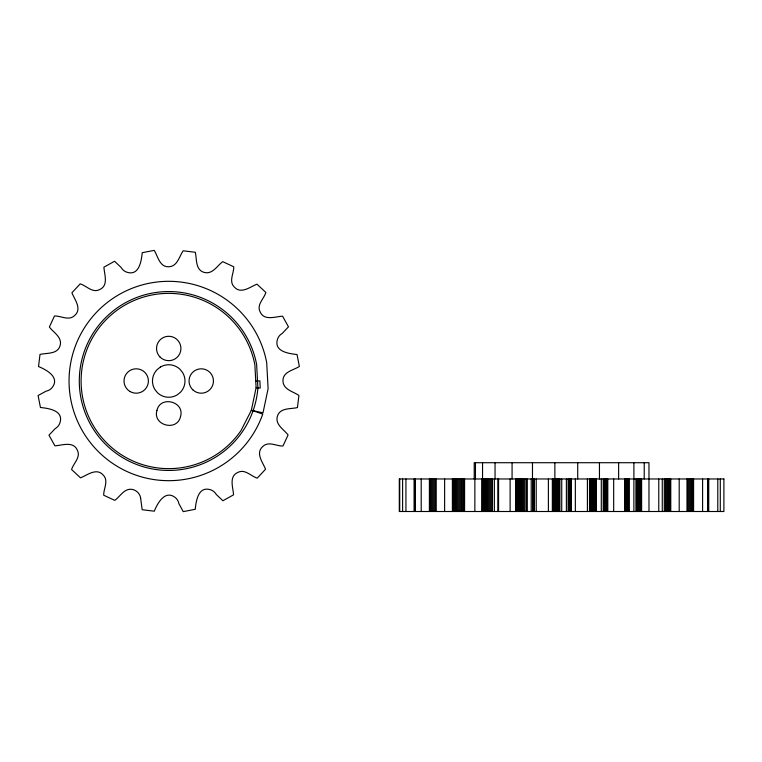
<?xml version="1.0" encoding="UTF-8"?>
<svg xmlns="http://www.w3.org/2000/svg" width="762" height="762" viewBox="0 0 762 762"><rect width="100%" height="100%" fill="white"/><g stroke="black" fill="none" stroke-linecap="round" stroke-linejoin="round"><path stroke-width="1.14" d="M251.336 410.347L256.108 387.734L254.87 364.884A87.64 87.64 0 0 0 130.874 301.962A87.64 87.64 0 0 0 102.184 438.026A87.64 87.64 0 0 0 241.04 430.52L251.336 410.347L263.014 412.813L268.11 388.658L266.7 362.674A99.67 99.67 0 0 0 117.996 295.199A99.67 99.67 0 0 0 105.451 458.019A99.67 99.67 0 0 0 262.738 414.118L253.079 410.718M255.746 381.095L259.871 380.876L260.252 388.048L256.108 387.734M251.384 410.118L252.727 410.642M720.29 478.974L720.29 511.502M717.785 478.974L717.785 511.502M708.736 478.974L708.736 511.502M707.879 478.974L707.879 511.502M707.574 478.974L707.574 511.502M702.593 478.974L702.593 511.502M693.591 478.974L693.591 511.502M692.525 478.974L692.525 511.502M691.401 478.974L691.401 511.502M690.229 478.974L690.229 511.502M689.038 478.974L689.038 511.502M687.848 478.974L687.848 511.502M686.972 478.974L686.972 511.502M679.199 478.974L679.199 511.502M670.77 478.974L670.77 511.502M669.865 478.974L669.865 511.502M668.865 478.974L668.865 511.502M667.779 478.974L667.779 511.502M666.645 478.974L666.645 511.502M665.474 478.974L665.474 511.502M664.283 478.974L664.283 511.502M662.264 478.974L662.264 511.502M658.778 478.974L658.778 511.502M648.976 511.502L648.976 462.715L474.221 462.715L474.221 478.974M644.252 462.715L644.204 478.974M641.614 478.974L641.614 511.502M640.909 478.974L640.909 511.502M640.09 478.974L640.09 511.502M639.166 478.974L639.166 511.502M638.146 478.974L638.146 511.502M637.051 478.974L637.051 511.502M635.908 478.974L635.908 511.502M633.898 462.715L633.879 511.502M629.05 478.974L629.05 511.502M628.736 478.974L628.736 511.502M627.717 478.974L627.717 511.502M626.926 478.974L626.926 511.502M626.24 478.974L626.24 511.502M625.669 478.974L625.669 511.502M625.202 478.974L625.202 511.502M625.078 478.974L625.078 511.502M624.926 478.974L624.783 511.502M618.62 462.715L618.62 478.974M613.677 478.974L613.677 511.502M607.8 478.974L607.8 511.502M607.352 478.974L607.352 511.502M606.762 478.974L606.762 511.502M606.038 478.974L606.038 511.502M605.199 478.974L605.199 511.502M604.247 478.974L604.247 511.502M603.218 478.974L603.218 511.502M601.285 478.974L601.285 511.502M599.456 462.715L599.456 478.974M596.398 478.974L596.398 511.502M596.055 478.974L596.055 511.502M594.77 478.974L594.77 511.502M593.788 478.974L593.788 511.502M592.884 478.974L592.884 511.502M592.064 478.974L592.064 511.502M591.35 478.974L591.35 511.502M590.74 478.974L590.74 511.502M590.255 478.974L590.255 511.502M589.883 478.974L589.883 511.502M589.636 478.974L589.636 511.502M589.512 478.974L589.521 511.502M587.407 478.974L587.407 511.502M577.71 462.715L577.71 478.974M575.348 478.974L575.348 511.502M571.3 478.974L571.3 511.502M571.129 478.974L571.129 511.502M570.805 478.974L570.805 511.502M570.328 478.974L570.328 511.502M569.719 478.974L569.719 511.502M568.966 478.974L568.966 511.502M568.1 478.974L568.1 511.502M566.385 478.974L566.385 511.502M561.727 478.974L561.727 511.502M559.899 478.974L559.899 511.502M558.775 478.974L558.775 511.502M557.698 478.974L557.698 511.502M556.698 478.974L556.698 511.502M555.765 478.974L555.765 511.502M554.86 462.715L554.927 511.502M554.184 478.974L554.184 511.502M553.545 478.974L553.545 511.502M553.022 478.974L553.022 511.502M552.621 478.974L552.621 511.502M552.336 478.974L552.336 511.502M548.383 478.974L548.383 511.502M536.219 478.974L536.219 511.502M534.352 478.974L534.314 511.502M534.238 478.974L534.238 511.502M534.114 478.974L534.114 511.502M533.762 478.974L533.762 511.502M533.257 478.974L533.257 511.502M532.619 478.974L532.619 511.502M532.476 462.715L532.476 478.974M531.209 478.974L531.209 511.502M527.037 478.974L527.037 511.502M526.694 478.974L526.694 511.502M525.123 478.974L525.123 511.502M523.923 478.974L523.923 511.502M522.751 478.974L522.751 511.502M521.608 478.974L521.608 511.502M520.522 478.974L520.522 511.502M519.503 478.974L519.503 511.502M518.551 478.974L518.551 511.502M517.684 478.974L517.684 511.502M516.912 478.974L516.912 511.502M516.245 478.974L516.245 511.502M515.693 478.974L515.693 511.502M512.074 462.715L512.074 478.974M510.121 478.974L510.121 511.502M498.567 478.974L498.567 511.502M497.805 478.974L497.805 511.502M495.052 462.715L495.052 478.974M494.367 478.974L494.367 511.502M492.471 478.974L492.471 511.502M491.261 478.974L491.261 511.502M490.052 478.974L490.052 511.502M488.852 478.974L488.852 511.502M487.67 478.974L487.67 511.502M486.518 478.974L486.518 511.502M485.413 478.974L485.413 511.502M484.375 478.974L484.375 511.502M483.403 478.974L483.403 511.502M482.556 462.715L482.508 511.502M481.717 478.974L481.717 511.502M475.45 462.715L475.45 478.974M474.859 478.974L474.859 511.502M464.582 478.974L464.582 511.502M463.829 478.974L463.829 511.502M462.696 478.974L462.696 511.502M461.515 478.974L461.515 511.502M460.315 478.974L460.315 511.502M459.105 478.974L459.105 511.502M457.895 478.974L457.895 511.502M456.705 478.974L456.705 511.502M455.552 478.974L455.552 511.502M454.428 478.974L454.428 511.502M453.371 478.974L453.371 511.502M452.38 478.974L452.38 511.502M444.627 478.974L444.627 511.502M436.226 478.974L436.226 511.502M435.302 478.974L435.302 511.502M434.092 478.974L434.092 511.502M432.883 478.974L432.883 511.502M431.692 478.974L431.692 511.502M430.52 478.974L430.52 511.502M429.387 478.974L429.387 511.502M421.205 478.974L421.205 511.502M415.29 478.974L415.29 511.502M415.166 478.974L415.166 511.502M414.09 478.974L414.09 511.502M405.936 478.974L405.936 511.502M402.612 478.974L402.612 511.502M399.717 478.974L399.717 511.502M140.656 498.415L142.17 509.721L154.286 511.197C157.458 503.387 164.925 489.528 175.241 497.519A10.344 10.344 0 0 1 178.899 503.653L183.242 511.626L195.224 509.292C196.101 500.796 198.32 485.527 210.922 489.899A10.363 10.363 0 0 1 216.294 494.509L222.904 500.748L233.572 494.824C233.096 487.642 228.676 476.374 237.82 472.421C244.983 468.63 250.974 476.288 257.251 478.145L265.567 469.211C262.9 462.534 255.222 453.18 262.69 446.599C268.329 440.769 276.396 446.208 282.94 446.037L288.084 434.969C283.978 429.482 275.015 424.729 277.33 416.414C279.845 407.47 290.617 409.251 297.447 407.565L298.923 395.449C293.313 391.497 283.321 389.753 282.959 381.124C282.55 371.77 293.389 370.275 299.361 366.484L297.018 354.511C288.522 353.625 273.263 351.415 277.635 338.814A10.363 10.363 0 0 1 282.235 333.432L288.474 326.831L282.55 316.163C275.368 316.64 264.109 321.05 260.147 311.915C256.356 304.743 264.023 298.752 265.881 292.475L256.946 284.159C250.26 286.826 240.906 294.513 234.325 287.045C228.505 281.397 233.944 273.339 233.763 266.786L222.704 261.642C217.199 265.738 212.55 274.615 204.254 272.444C195.224 269.977 196.948 259.156 195.291 252.279L183.175 250.803C179.222 256.413 177.479 266.405 168.85 266.776C159.496 267.186 158.001 256.337 154.21 250.374L142.237 252.708C141.361 261.204 139.141 276.473 126.54 272.101A10.363 10.363 0 0 1 121.158 267.491L114.557 261.252L103.889 267.176C104.365 274.358 108.776 285.626 99.641 289.579C92.469 293.37 86.487 285.712 80.201 283.855L71.895 292.789C74.562 299.466 82.239 308.82 74.771 315.401C69.123 321.231 61.065 315.792 54.512 315.963L49.368 327.031C53.483 332.518 62.446 337.271 60.131 345.586C57.617 354.53 46.844 352.749 40.005 354.435L38.529 366.551C46.349 369.732 60.198 377.2 52.207 387.515A10.344 10.344 0 0 1 46.082 391.163L38.1 395.516L40.443 407.489C48.939 408.375 64.199 410.585 59.827 423.186A10.363 10.363 0 0 1 55.226 428.568L48.978 435.169L54.902 445.837C62.084 445.36 73.352 440.95 77.305 450.085C81.105 457.257 73.438 463.248 71.58 469.525L80.515 477.841C87.192 475.174 96.545 467.487 103.127 474.955C108.956 480.603 103.518 488.661 103.689 495.214L114.757 500.358C120.234 496.576 124.254 487.985 132.245 489.404C136.531 490.118 140.313 494.033 140.656 498.415M156.953 410.366C152.324 425.339 177.032 431.959 180.508 416.681C185.137 401.698 160.43 395.078 156.953 410.366M160.401 367.036L157.067 369.665A16.259 16.259 0 0 0 154.762 389.334L157.391 392.659A16.259 16.259 0 0 0 177.06 394.964L180.394 392.335A16.259 16.259 0 0 0 182.69 372.666L180.061 369.341A16.259 16.259 0 0 0 160.401 367.036M723.9 478.974L399.298 478.974L399.298 511.502L723.9 511.502L723.9 478.974M257.899 387.868L256.642 364.56A89.43 89.43 0 0 0 116.672 308.277A89.43 89.43 0 0 0 124.816 458.915A89.43 89.43 0 0 0 257.899 387.868M624.649 511.502L624.649 478.974L624.611 511.502M193.11 390.087A12.192 12.192 0 0 0 213.189 383.505A12.192 12.192 0 0 0 197.453 369.408A12.192 12.192 0 0 0 193.11 390.087M130.112 391.563A12.192 12.192 0 0 0 148.4 381A12.192 12.192 0 0 0 130.112 370.437A12.192 12.192 0 0 0 130.112 391.563M160.106 357.102A12.192 12.192 0 0 0 180.508 351.634A12.192 12.192 0 0 0 165.573 336.699A12.192 12.192 0 0 0 160.106 357.102"/></g></svg>
